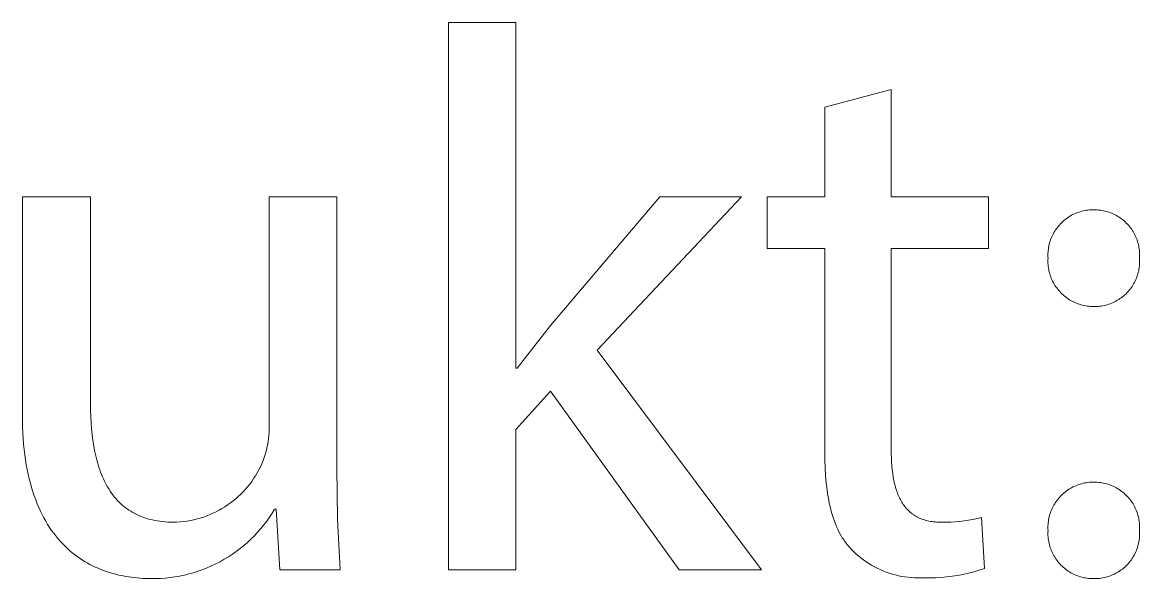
# Model space of a CAD drawing. Header units: millimetres. Extents: x 0 to 4030, y 0 to 2816.
# Drawn here: x 2624.4 to 2682.9, y 176.9 to 206 of the extents above; entities that cross this region are included whole.
import ezdxf

# ---------------------------------------------------------------- set-up
doc = ezdxf.new("R2010")
doc.units = ezdxf.units.MM
doc.header["$MEASUREMENT"] = 0
doc.layers.add('Domyślny', color=7, linetype='Continuous', true_color=0x000000)

msp = doc.modelspace()

# ---------------------------------------------------------------- linework, layer by layer
at = {"layer": 'Domyślny', "color": 18, "lineweight": 15, "true_color": 0x000000}
for p, q in [((2646.755, 177.382), (2646.755, 206.035)), ((2646.755, 206.035), (2650.271, 206.035)), ((2650.271, 206.035), (2650.271, 187.944)), ((2666.454, 201.591), (2669.93, 202.517)), ((2669.93, 202.517), (2669.93, 196.908)), ((2666.454, 196.908), (2666.454, 201.591)), ((2624.446, 185.48), (2624.446, 196.914)), ((2624.446, 196.914), (2628.016, 196.914)), ((2628.016, 196.914), (2628.016, 186.097)), ((2637.37, 184.93), (2637.37, 196.914)), ((2637.37, 196.914), (2640.913, 196.914)), ((2640.913, 196.914), (2640.913, 182.702)), ((2652.083, 190.172), (2657.814, 196.909)), ((2662.095, 196.909), (2654.539, 188.883)), ((2657.814, 196.909), (2662.095, 196.909)), ((2663.434, 194.21), (2663.434, 196.908)), ((2663.434, 196.908), (2666.454, 196.908)), ((2669.93, 196.908), (2675.016, 196.908)), ((2675.016, 196.908), (2675.016, 194.21)), ((2679.295, 195.898), (2679.366, 195.939)), ((2679.366, 195.939), (2679.439, 195.977)), ((2679.439, 195.977), (2679.513, 196.012)), ((2679.513, 196.012), (2679.588, 196.045)), ((2679.588, 196.045), (2679.665, 196.075)), ((2679.665, 196.075), (2679.742, 196.103)), ((2679.742, 196.103), (2679.82, 196.128)), ((2679.82, 196.128), (2679.899, 196.15)), ((2679.899, 196.15), (2679.979, 196.169)), ((2679.979, 196.169), (2680.059, 196.186)), ((2680.059, 196.186), (2680.14, 196.2)), ((2680.14, 196.2), (2680.222, 196.211)), ((2680.222, 196.211), (2680.303, 196.219)), ((2680.303, 196.219), (2680.385, 196.225)), ((2680.385, 196.225), (2680.467, 196.227)), ((2680.467, 196.227), (2680.549, 196.227)), ((2680.549, 196.227), (2680.631, 196.226)), ((2680.631, 196.226), (2680.712, 196.222)), ((2680.712, 196.222), (2680.793, 196.216)), ((2680.793, 196.216), (2680.873, 196.206)), ((2680.873, 196.206), (2680.954, 196.194)), ((2680.954, 196.194), (2681.034, 196.179)), ((2681.034, 196.179), (2681.113, 196.161)), ((2681.113, 196.161), (2681.192, 196.141)), ((2681.192, 196.141), (2681.269, 196.118)), ((2681.269, 196.118), (2681.346, 196.092)), ((2681.346, 196.092), (2681.423, 196.064)), ((2681.423, 196.064), (2681.498, 196.033)), ((2681.498, 196.033), (2681.572, 196)), ((2681.572, 196), (2681.645, 195.964)), ((2681.645, 195.964), (2681.716, 195.925)), ((2681.716, 195.925), (2681.786, 195.884)), ((2678.622, 195.304), (2678.674, 195.368)), ((2678.674, 195.368), (2678.727, 195.431)), ((2678.727, 195.431), (2678.783, 195.491)), ((2678.783, 195.491), (2678.84, 195.55)), ((2678.84, 195.55), (2678.9, 195.606)), ((2678.9, 195.606), (2678.961, 195.66)), ((2678.961, 195.66), (2679.025, 195.713)), ((2679.025, 195.713), (2679.09, 195.762)), ((2679.09, 195.762), (2679.157, 195.81)), ((2679.157, 195.81), (2679.225, 195.855)), ((2679.225, 195.855), (2679.295, 195.898)), ((2681.786, 195.884), (2681.855, 195.841)), ((2681.855, 195.841), (2681.922, 195.796)), ((2681.922, 195.796), (2681.988, 195.748)), ((2681.988, 195.748), (2682.052, 195.698)), ((2682.052, 195.698), (2682.114, 195.645)), ((2682.114, 195.645), (2682.175, 195.591)), ((2682.175, 195.591), (2682.233, 195.535)), ((2682.233, 195.535), (2682.29, 195.476)), ((2682.29, 195.476), (2682.344, 195.416)), ((2682.344, 195.416), (2682.397, 195.354)), ((2682.397, 195.354), (2682.447, 195.29)), ((2678.298, 194.736), (2678.329, 194.812)), ((2678.329, 194.812), (2678.364, 194.886)), ((2678.364, 194.886), (2678.401, 194.959)), ((2678.401, 194.959), (2678.44, 195.031)), ((2678.44, 195.031), (2678.482, 195.102)), ((2678.482, 195.102), (2678.527, 195.171)), ((2678.527, 195.171), (2678.573, 195.239)), ((2678.573, 195.239), (2678.622, 195.304)), ((2682.447, 195.29), (2682.495, 195.225)), ((2682.495, 195.225), (2682.541, 195.158)), ((2682.541, 195.158), (2682.584, 195.089)), ((2682.584, 195.089), (2682.625, 195.019)), ((2682.625, 195.019), (2682.664, 194.947)), ((2682.664, 194.947), (2682.7, 194.875)), ((2682.7, 194.875), (2682.734, 194.801)), ((2682.734, 194.801), (2682.765, 194.726)), ((2666.454, 194.21), (2663.434, 194.21)), ((2666.454, 183.554), (2666.454, 194.21)), ((2675.016, 194.21), (2669.93, 194.21)), ((2669.93, 194.21), (2669.93, 183.675)), ((2678.141, 194.1), (2678.151, 194.182)), ((2678.151, 194.182), (2678.163, 194.263)), ((2678.163, 194.263), (2678.179, 194.344)), ((2678.179, 194.344), (2678.197, 194.424)), ((2678.197, 194.424), (2678.218, 194.503)), ((2678.218, 194.503), (2678.242, 194.582)), ((2678.242, 194.582), (2678.269, 194.659)), ((2678.269, 194.659), (2678.298, 194.736)), ((2682.765, 194.726), (2682.793, 194.65)), ((2682.793, 194.65), (2682.819, 194.573)), ((2682.819, 194.573), (2682.843, 194.495)), ((2682.843, 194.495), (2682.863, 194.416)), ((2682.863, 194.416), (2682.881, 194.337)), ((2682.881, 194.337), (2682.896, 194.257)), ((2682.896, 194.257), (2682.909, 194.177)), ((2682.909, 194.177), (2682.918, 194.096)), ((2678.128, 193.855), (2678.129, 193.937)), ((2678.129, 193.773), (2678.128, 193.855)), ((2678.129, 193.937), (2678.134, 194.019)), ((2678.134, 193.691), (2678.129, 193.773)), ((2678.129, 193.525), (2678.13, 193.608)), ((2678.13, 193.608), (2678.134, 193.691)), ((2678.134, 194.019), (2678.141, 194.1)), ((2682.918, 194.096), (2682.925, 194.015)), ((2682.925, 194.015), (2682.929, 193.934)), ((2682.929, 193.772), (2682.925, 193.691)), ((2682.925, 193.691), (2682.929, 193.609)), ((2682.929, 193.934), (2682.93, 193.853)), ((2682.93, 193.853), (2682.929, 193.772)), ((2682.929, 193.609), (2682.93, 193.527)), ((2678.131, 193.443), (2678.129, 193.525)), ((2678.136, 193.36), (2678.131, 193.443)), ((2678.144, 193.278), (2678.136, 193.36)), ((2678.154, 193.196), (2678.144, 193.278)), ((2678.168, 193.115), (2678.154, 193.196)), ((2678.184, 193.034), (2678.168, 193.115)), ((2678.203, 192.953), (2678.184, 193.034)), ((2682.879, 193.039), (2682.861, 192.959)), ((2682.895, 193.119), (2682.879, 193.039)), ((2682.908, 193.2), (2682.895, 193.119)), ((2682.918, 193.282), (2682.908, 193.2)), ((2682.925, 193.363), (2682.918, 193.282)), ((2682.929, 193.445), (2682.925, 193.363)), ((2682.93, 193.527), (2682.929, 193.445)), ((2678.225, 192.874), (2678.203, 192.953)), ((2678.25, 192.795), (2678.225, 192.874)), ((2678.277, 192.717), (2678.25, 192.795)), ((2678.307, 192.64), (2678.277, 192.717)), ((2678.34, 192.564), (2678.307, 192.64)), ((2678.375, 192.489), (2678.34, 192.564)), ((2678.413, 192.416), (2678.375, 192.489)), ((2678.454, 192.344), (2678.413, 192.416)), ((2682.657, 192.425), (2682.617, 192.353)), ((2682.694, 192.498), (2682.657, 192.425)), ((2682.728, 192.572), (2682.694, 192.498)), ((2682.76, 192.648), (2682.728, 192.572)), ((2682.79, 192.724), (2682.76, 192.648)), ((2682.816, 192.802), (2682.79, 192.724)), ((2682.84, 192.88), (2682.816, 192.802)), ((2682.861, 192.959), (2682.84, 192.88)), ((2678.497, 192.273), (2678.454, 192.344)), ((2678.542, 192.204), (2678.497, 192.273)), ((2678.59, 192.137), (2678.542, 192.204)), ((2678.64, 192.071), (2678.59, 192.137)), ((2678.692, 192.007), (2678.64, 192.071)), ((2678.747, 191.945), (2678.692, 192.007)), ((2678.803, 191.885), (2678.747, 191.945)), ((2678.862, 191.827), (2678.803, 191.885)), ((2682.217, 191.837), (2682.158, 191.781)), ((2682.275, 191.895), (2682.217, 191.837)), ((2682.33, 191.955), (2682.275, 191.895)), ((2682.384, 192.017), (2682.33, 191.955)), ((2682.435, 192.081), (2682.384, 192.017)), ((2682.484, 192.146), (2682.435, 192.081)), ((2682.531, 192.214), (2682.484, 192.146)), ((2682.576, 192.283), (2682.531, 192.214)), ((2682.617, 192.353), (2682.576, 192.283)), ((2678.923, 191.77), (2678.862, 191.827)), ((2678.985, 191.717), (2678.923, 191.77)), ((2679.05, 191.665), (2678.985, 191.717)), ((2679.116, 191.615), (2679.05, 191.665)), ((2679.184, 191.568), (2679.116, 191.615)), ((2679.253, 191.524), (2679.184, 191.568)), ((2679.324, 191.481), (2679.253, 191.524)), ((2679.397, 191.441), (2679.324, 191.481)), ((2679.471, 191.404), (2679.397, 191.441)), ((2679.546, 191.37), (2679.471, 191.404)), ((2679.622, 191.338), (2679.546, 191.37)), ((2679.699, 191.308), (2679.622, 191.338)), ((2679.777, 191.282), (2679.699, 191.308)), ((2679.856, 191.258), (2679.777, 191.282)), ((2679.936, 191.236), (2679.856, 191.258)), ((2681.237, 191.263), (2681.158, 191.241)), ((2681.315, 191.288), (2681.237, 191.263)), ((2681.393, 191.315), (2681.315, 191.288)), ((2681.469, 191.345), (2681.393, 191.315)), ((2681.544, 191.377), (2681.469, 191.345)), ((2681.618, 191.412), (2681.544, 191.377)), ((2681.691, 191.45), (2681.618, 191.412)), ((2681.762, 191.49), (2681.691, 191.45)), ((2681.832, 191.533), (2681.762, 191.49)), ((2681.901, 191.578), (2681.832, 191.533)), ((2681.967, 191.625), (2681.901, 191.578)), ((2682.033, 191.675), (2681.967, 191.625)), ((2682.096, 191.727), (2682.033, 191.675)), ((2682.158, 191.781), (2682.096, 191.727)), ((2680.017, 191.218), (2679.936, 191.236)), ((2680.098, 191.203), (2680.017, 191.218)), ((2680.18, 191.19), (2680.098, 191.203)), ((2680.262, 191.18), (2680.18, 191.19)), ((2680.344, 191.173), (2680.262, 191.18)), ((2680.426, 191.169), (2680.344, 191.173)), ((2680.509, 191.168), (2680.426, 191.169)), ((2680.591, 191.167), (2680.509, 191.168)), ((2680.673, 191.169), (2680.591, 191.167)), ((2680.755, 191.174), (2680.673, 191.169)), ((2680.836, 191.182), (2680.755, 191.174)), ((2680.917, 191.193), (2680.836, 191.182)), ((2680.998, 191.206), (2680.917, 191.193)), ((2681.078, 191.222), (2680.998, 191.206)), ((2681.158, 191.241), (2681.078, 191.222)), ((2650.352, 187.944), (2652.083, 190.172)), ((2654.539, 188.883), (2663.141, 177.382)), ((2650.271, 187.944), (2650.352, 187.944)), ((2652.083, 186.736), (2650.271, 184.723)), ((2658.82, 177.382), (2652.083, 186.736)), ((2628.016, 186.097), (2628.019, 185.754)), ((2624.457, 184.853), (2624.446, 185.48)), ((2628.019, 185.754), (2628.029, 185.417)), ((2628.029, 185.417), (2628.046, 185.088)), ((2624.47, 184.551), (2624.457, 184.853)), ((2628.046, 185.088), (2628.071, 184.767)), ((2637.368, 184.76), (2637.37, 184.93)), ((2624.488, 184.256), (2624.47, 184.551)), ((2624.511, 183.968), (2624.488, 184.256)), ((2628.071, 184.767), (2628.102, 184.453)), ((2628.102, 184.453), (2628.141, 184.148)), ((2637.305, 184.086), (2637.329, 184.254)), ((2637.329, 184.254), (2637.347, 184.422)), ((2637.347, 184.422), (2637.36, 184.591)), ((2637.36, 184.591), (2637.368, 184.76)), ((2650.271, 184.723), (2650.271, 177.382)), ((2624.539, 183.688), (2624.511, 183.968)), ((2624.572, 183.414), (2624.539, 183.688)), ((2628.141, 184.148), (2628.188, 183.852)), ((2628.188, 183.852), (2628.242, 183.564)), ((2637.2, 183.589), (2637.241, 183.754)), ((2637.241, 183.754), (2637.275, 183.919)), ((2637.275, 183.919), (2637.305, 184.086)), ((2669.93, 183.675), (2669.932, 183.451)), ((2624.61, 183.147), (2624.572, 183.414)), ((2624.652, 182.888), (2624.61, 183.147)), ((2628.242, 183.564), (2628.305, 183.285)), ((2628.305, 183.285), (2628.339, 183.149)), ((2628.339, 183.149), (2628.376, 183.015)), ((2636.979, 182.941), (2637.048, 183.104)), ((2637.048, 183.104), (2637.104, 183.264)), ((2637.104, 183.264), (2637.155, 183.426)), ((2637.155, 183.426), (2637.2, 183.589)), ((2666.458, 183.13), (2666.454, 183.554)), ((2666.471, 182.72), (2666.458, 183.13)), ((2669.932, 183.451), (2669.938, 183.234)), ((2669.938, 183.234), (2669.948, 183.023)), ((2624.699, 182.635), (2624.652, 182.888)), ((2624.75, 182.389), (2624.699, 182.635)), ((2628.376, 183.015), (2628.414, 182.883)), ((2628.414, 182.883), (2628.455, 182.754)), ((2628.455, 182.754), (2628.497, 182.628)), ((2628.497, 182.628), (2628.542, 182.503)), ((2628.542, 182.503), (2628.589, 182.382)), ((2636.74, 182.467), (2636.825, 182.622)), ((2636.825, 182.622), (2636.905, 182.78)), ((2636.905, 182.78), (2636.979, 182.941)), ((2640.913, 182.702), (2640.948, 180.043)), ((2666.494, 182.322), (2666.471, 182.72)), ((2669.948, 183.023), (2669.963, 182.818)), ((2669.963, 182.818), (2669.982, 182.619)), ((2669.982, 182.619), (2670.006, 182.427)), ((2624.805, 182.149), (2624.75, 182.389)), ((2624.865, 181.916), (2624.805, 182.149)), ((2624.929, 181.69), (2624.865, 181.916)), ((2628.589, 182.382), (2628.639, 182.262)), ((2628.639, 182.262), (2628.69, 182.146)), ((2628.69, 182.146), (2628.744, 182.032)), ((2628.744, 182.032), (2628.8, 181.92)), ((2628.8, 181.92), (2628.858, 181.811)), ((2636.347, 181.877), (2636.453, 182.019)), ((2636.453, 182.019), (2636.554, 182.165)), ((2636.554, 182.165), (2636.649, 182.314)), ((2636.649, 182.314), (2636.74, 182.467)), ((2666.526, 181.938), (2666.494, 182.322)), ((2666.569, 181.568), (2666.526, 181.938)), ((2670.006, 182.427), (2670.034, 182.242)), ((2670.034, 182.242), (2670.067, 182.062)), ((2670.067, 182.062), (2670.086, 181.975)), ((2670.086, 181.975), (2670.105, 181.89)), ((2670.105, 181.89), (2670.126, 181.806)), ((2679.82, 181.875), (2679.899, 181.897)), ((2679.899, 181.897), (2679.979, 181.917)), ((2679.979, 181.917), (2680.059, 181.934)), ((2680.059, 181.934), (2680.14, 181.947)), ((2680.14, 181.947), (2680.222, 181.958)), ((2680.222, 181.958), (2680.303, 181.967)), ((2680.303, 181.967), (2680.385, 181.972)), ((2680.385, 181.972), (2680.467, 181.975)), ((2680.467, 181.975), (2680.549, 181.974)), ((2680.549, 181.974), (2680.631, 181.973)), ((2680.631, 181.973), (2680.712, 181.969)), ((2680.712, 181.969), (2680.793, 181.963)), ((2680.793, 181.963), (2680.873, 181.953)), ((2680.873, 181.953), (2680.954, 181.941)), ((2680.954, 181.941), (2681.034, 181.926)), ((2681.034, 181.926), (2681.113, 181.909)), ((2681.113, 181.909), (2681.192, 181.888)), ((2681.192, 181.888), (2681.269, 181.865)), ((2624.997, 181.47), (2624.929, 181.69)), ((2625.068, 181.257), (2624.997, 181.47)), ((2628.858, 181.811), (2628.919, 181.705)), ((2628.919, 181.705), (2628.982, 181.601)), ((2628.982, 181.601), (2629.047, 181.5)), ((2629.047, 181.5), (2629.115, 181.402)), ((2629.115, 181.402), (2629.185, 181.307)), ((2629.185, 181.307), (2629.258, 181.214)), ((2635.748, 181.226), (2635.876, 181.348)), ((2635.876, 181.348), (2636.001, 181.474)), ((2636.001, 181.474), (2636.121, 181.604)), ((2636.121, 181.604), (2636.236, 181.739)), ((2636.236, 181.739), (2636.347, 181.877)), ((2666.594, 181.388), (2666.569, 181.568)), ((2666.622, 181.212), (2666.594, 181.388)), ((2670.126, 181.806), (2670.148, 181.723)), ((2670.148, 181.723), (2670.172, 181.643)), ((2670.172, 181.643), (2670.196, 181.564)), ((2670.196, 181.564), (2670.222, 181.487)), ((2670.222, 181.487), (2670.25, 181.412)), ((2670.25, 181.412), (2670.278, 181.338)), ((2670.278, 181.338), (2670.308, 181.266)), ((2678.84, 181.297), (2678.9, 181.353)), ((2678.9, 181.353), (2678.961, 181.408)), ((2678.961, 181.408), (2679.025, 181.46)), ((2679.025, 181.46), (2679.09, 181.51)), ((2679.09, 181.51), (2679.157, 181.557)), ((2679.157, 181.557), (2679.225, 181.603)), ((2679.225, 181.603), (2679.295, 181.646)), ((2679.295, 181.646), (2679.366, 181.686)), ((2679.366, 181.686), (2679.439, 181.724)), ((2679.439, 181.724), (2679.513, 181.76)), ((2679.513, 181.76), (2679.588, 181.792)), ((2679.588, 181.792), (2679.665, 181.823)), ((2679.665, 181.823), (2679.742, 181.85)), ((2679.742, 181.85), (2679.82, 181.875)), ((2681.269, 181.865), (2681.346, 181.84)), ((2681.346, 181.84), (2681.423, 181.811)), ((2681.423, 181.811), (2681.498, 181.78)), ((2681.498, 181.78), (2681.572, 181.747)), ((2681.572, 181.747), (2681.645, 181.711)), ((2681.645, 181.711), (2681.716, 181.673)), ((2681.716, 181.673), (2681.786, 181.632)), ((2681.786, 181.632), (2681.855, 181.589)), ((2681.855, 181.589), (2681.922, 181.543)), ((2681.922, 181.543), (2681.988, 181.495)), ((2681.988, 181.495), (2682.052, 181.445)), ((2682.052, 181.445), (2682.114, 181.393)), ((2682.114, 181.393), (2682.175, 181.338)), ((2682.175, 181.338), (2682.233, 181.282)), ((2625.144, 181.049), (2625.068, 181.257)), ((2625.223, 180.848), (2625.144, 181.049)), ((2625.306, 180.653), (2625.223, 180.848)), ((2629.258, 181.214), (2629.333, 181.125)), ((2629.333, 181.125), (2629.41, 181.038)), ((2629.41, 181.038), (2629.49, 180.954)), ((2629.49, 180.954), (2629.573, 180.873)), ((2629.573, 180.873), (2629.658, 180.795)), ((2629.658, 180.795), (2629.745, 180.72)), ((2629.745, 180.72), (2629.836, 180.648)), ((2635.046, 180.687), (2635.193, 180.785)), ((2635.193, 180.785), (2635.338, 180.888)), ((2635.338, 180.888), (2635.478, 180.996)), ((2635.478, 180.996), (2635.615, 181.109)), ((2635.615, 181.109), (2635.748, 181.226)), ((2666.653, 181.039), (2666.622, 181.212)), ((2666.686, 180.87), (2666.653, 181.039)), ((2666.723, 180.705), (2666.686, 180.87)), ((2670.308, 181.266), (2670.339, 181.195)), ((2670.339, 181.195), (2670.372, 181.127)), ((2670.372, 181.127), (2670.406, 181.06)), ((2670.406, 181.06), (2670.442, 180.995)), ((2670.442, 180.995), (2670.478, 180.932)), ((2670.478, 180.932), (2670.517, 180.87)), ((2670.517, 180.87), (2670.556, 180.81)), ((2670.556, 180.81), (2670.598, 180.752)), ((2670.598, 180.752), (2670.64, 180.696)), ((2678.401, 180.707), (2678.44, 180.779)), ((2678.44, 180.779), (2678.482, 180.849)), ((2678.482, 180.849), (2678.527, 180.918)), ((2678.527, 180.918), (2678.573, 180.986)), ((2678.573, 180.986), (2678.622, 181.052)), ((2678.622, 181.052), (2678.674, 181.116)), ((2678.674, 181.116), (2678.727, 181.178)), ((2678.727, 181.178), (2678.783, 181.238)), ((2678.783, 181.238), (2678.84, 181.297)), ((2682.233, 181.282), (2682.29, 181.224)), ((2682.29, 181.224), (2682.344, 181.164)), ((2682.344, 181.164), (2682.397, 181.101)), ((2682.397, 181.101), (2682.447, 181.038)), ((2682.447, 181.038), (2682.495, 180.972)), ((2682.495, 180.972), (2682.541, 180.905)), ((2682.541, 180.905), (2682.584, 180.836)), ((2682.584, 180.836), (2682.625, 180.766)), ((2682.625, 180.766), (2682.664, 180.695)), ((2625.392, 180.464), (2625.306, 180.653)), ((2625.482, 180.281), (2625.392, 180.464)), ((2625.575, 180.104), (2625.482, 180.281)), ((2629.836, 180.648), (2629.928, 180.579)), ((2629.928, 180.579), (2630.024, 180.513)), ((2630.024, 180.513), (2630.122, 180.45)), ((2630.122, 180.45), (2630.222, 180.39)), ((2630.222, 180.39), (2630.326, 180.334)), ((2630.326, 180.334), (2630.432, 180.28)), ((2630.432, 180.28), (2630.541, 180.23)), ((2630.541, 180.23), (2630.652, 180.183)), ((2630.652, 180.183), (2630.767, 180.14)), ((2630.767, 180.14), (2630.884, 180.099)), ((2633.761, 180.099), (2633.93, 180.153)), ((2633.93, 180.153), (2634.096, 180.212)), ((2634.096, 180.212), (2634.261, 180.278)), ((2634.261, 180.278), (2634.424, 180.349)), ((2634.424, 180.349), (2634.583, 180.425)), ((2634.583, 180.425), (2634.74, 180.507)), ((2634.74, 180.507), (2634.895, 180.595)), ((2634.895, 180.595), (2635.046, 180.687)), ((2637.383, 180.144), (2637.238, 179.94)), ((2637.521, 180.354), (2637.383, 180.144)), ((2637.652, 180.568), (2637.521, 180.354)), ((2637.732, 180.568), (2637.652, 180.568)), ((2637.92, 177.387), (2637.732, 180.568)), ((2666.762, 180.543), (2666.723, 180.705)), ((2666.805, 180.385), (2666.762, 180.543)), ((2666.85, 180.23), (2666.805, 180.385)), ((2666.899, 180.079), (2666.85, 180.23)), ((2670.64, 180.696), (2670.684, 180.641)), ((2670.684, 180.641), (2670.73, 180.589)), ((2670.73, 180.589), (2670.777, 180.538)), ((2670.777, 180.538), (2670.826, 180.489)), ((2670.826, 180.489), (2670.876, 180.442)), ((2670.876, 180.442), (2670.902, 180.419)), ((2670.902, 180.419), (2670.928, 180.396)), ((2670.928, 180.396), (2670.954, 180.374)), ((2670.954, 180.374), (2670.981, 180.353)), ((2670.981, 180.353), (2671.008, 180.332)), ((2671.008, 180.332), (2671.036, 180.311)), ((2671.036, 180.311), (2671.064, 180.291)), ((2671.064, 180.291), (2671.092, 180.271)), ((2671.092, 180.271), (2671.121, 180.252)), ((2671.121, 180.252), (2671.15, 180.233)), ((2671.15, 180.233), (2671.18, 180.215)), ((2671.18, 180.215), (2671.21, 180.197)), ((2671.21, 180.197), (2671.271, 180.163)), ((2671.271, 180.163), (2671.334, 180.131)), ((2678.179, 180.091), (2678.197, 180.171)), ((2678.197, 180.171), (2678.218, 180.25)), ((2678.218, 180.25), (2678.242, 180.329)), ((2678.242, 180.329), (2678.269, 180.407)), ((2678.269, 180.407), (2678.298, 180.483)), ((2678.298, 180.483), (2678.329, 180.559)), ((2678.329, 180.559), (2678.364, 180.633)), ((2678.364, 180.633), (2678.401, 180.707)), ((2682.664, 180.695), (2682.7, 180.622)), ((2682.7, 180.622), (2682.734, 180.548)), ((2682.734, 180.548), (2682.765, 180.473)), ((2682.765, 180.473), (2682.793, 180.397)), ((2682.793, 180.397), (2682.819, 180.32)), ((2682.819, 180.32), (2682.843, 180.242)), ((2682.843, 180.242), (2682.863, 180.164)), ((2682.863, 180.164), (2682.881, 180.084)), ((2625.671, 179.933), (2625.575, 180.104)), ((2625.771, 179.767), (2625.671, 179.933)), ((2625.873, 179.607), (2625.771, 179.767)), ((2625.979, 179.453), (2625.873, 179.607)), ((2630.884, 180.099), (2631.004, 180.062)), ((2631.004, 180.062), (2631.127, 180.029)), ((2631.127, 180.029), (2631.252, 179.999)), ((2631.252, 179.999), (2631.381, 179.972)), ((2631.381, 179.972), (2631.513, 179.949)), ((2631.513, 179.949), (2631.647, 179.929)), ((2631.647, 179.929), (2631.784, 179.913)), ((2631.784, 179.913), (2631.925, 179.9)), ((2631.925, 179.9), (2632.068, 179.891)), ((2632.068, 179.891), (2632.215, 179.885)), ((2632.215, 179.885), (2632.364, 179.884)), ((2632.364, 179.884), (2632.541, 179.889)), ((2632.541, 179.889), (2632.718, 179.901)), ((2632.718, 179.901), (2632.894, 179.919)), ((2632.894, 179.919), (2633.07, 179.943)), ((2633.07, 179.943), (2633.245, 179.973)), ((2633.245, 179.973), (2633.418, 180.009)), ((2633.418, 180.009), (2633.59, 180.051)), ((2633.59, 180.051), (2633.761, 180.099)), ((2637.086, 179.74), (2636.928, 179.546)), ((2637.238, 179.94), (2637.086, 179.74)), ((2640.948, 180.043), (2641.074, 177.387)), ((2666.95, 179.932), (2666.899, 180.079)), ((2667.005, 179.789), (2666.95, 179.932)), ((2667.063, 179.649), (2667.005, 179.789)), ((2667.125, 179.513), (2667.063, 179.649)), ((2671.334, 180.131), (2671.398, 180.1)), ((2671.398, 180.1), (2671.464, 180.072)), ((2671.464, 180.072), (2671.532, 180.045)), ((2671.532, 180.045), (2671.602, 180.02)), ((2671.602, 180.02), (2671.673, 179.998)), ((2671.673, 179.998), (2671.746, 179.977)), ((2671.746, 179.977), (2671.821, 179.958)), ((2671.821, 179.958), (2671.897, 179.941)), ((2671.897, 179.941), (2671.976, 179.926)), ((2671.976, 179.926), (2672.056, 179.913)), ((2672.056, 179.913), (2672.137, 179.902)), ((2672.137, 179.902), (2672.221, 179.893)), ((2672.221, 179.893), (2672.306, 179.886)), ((2672.306, 179.886), (2672.394, 179.881)), ((2672.394, 179.881), (2672.483, 179.878)), ((2672.483, 179.878), (2672.573, 179.877)), ((2672.573, 179.877), (2672.807, 179.876)), ((2672.807, 179.876), (2673.041, 179.882)), ((2673.041, 179.882), (2673.274, 179.896)), ((2673.274, 179.896), (2673.507, 179.917)), ((2673.507, 179.917), (2673.739, 179.945)), ((2673.739, 179.945), (2673.969, 179.981)), ((2673.969, 179.981), (2674.199, 180.024)), ((2674.199, 180.024), (2674.427, 180.074)), ((2674.427, 180.074), (2674.654, 180.132)), ((2674.654, 180.132), (2674.801, 177.461)), ((2678.128, 179.602), (2678.129, 179.684)), ((2678.129, 179.52), (2678.128, 179.602)), ((2678.129, 179.684), (2678.134, 179.766)), ((2678.134, 179.766), (2678.141, 179.848)), ((2678.141, 179.848), (2678.151, 179.929)), ((2678.151, 179.929), (2678.163, 180.01)), ((2678.163, 180.01), (2678.179, 180.091)), ((2682.881, 180.084), (2682.896, 180.005)), ((2682.896, 180.005), (2682.909, 179.924)), ((2682.909, 179.924), (2682.918, 179.844)), ((2682.918, 179.844), (2682.925, 179.763)), ((2682.925, 179.763), (2682.929, 179.682)), ((2682.929, 179.682), (2682.93, 179.6)), ((2682.93, 179.6), (2682.929, 179.519)), ((2626.087, 179.304), (2625.979, 179.453)), ((2626.198, 179.16), (2626.087, 179.304)), ((2626.311, 179.022), (2626.198, 179.16)), ((2626.428, 178.889), (2626.311, 179.022)), ((2636.414, 178.996), (2636.23, 178.825)), ((2636.591, 179.174), (2636.414, 178.996)), ((2636.763, 179.357), (2636.591, 179.174)), ((2636.928, 179.546), (2636.763, 179.357)), ((2667.19, 179.381), (2667.125, 179.513)), ((2667.258, 179.253), (2667.19, 179.381)), ((2667.33, 179.129), (2667.258, 179.253)), ((2667.367, 179.068), (2667.33, 179.129)), ((2667.405, 179.009), (2667.367, 179.068)), ((2667.444, 178.95), (2667.405, 179.009)), ((2678.134, 179.438), (2678.129, 179.52)), ((2678.13, 179.356), (2678.134, 179.438)), ((2678.13, 179.273), (2678.13, 179.356)), ((2678.132, 179.191), (2678.13, 179.273)), ((2678.137, 179.109), (2678.132, 179.191)), ((2678.145, 179.027), (2678.137, 179.109)), ((2678.156, 178.945), (2678.145, 179.027)), ((2682.916, 179.03), (2682.906, 178.949)), ((2682.923, 179.112), (2682.916, 179.03)), ((2682.928, 179.193), (2682.923, 179.112)), ((2682.929, 179.519), (2682.925, 179.438)), ((2682.925, 179.438), (2682.929, 179.356)), ((2682.93, 179.275), (2682.928, 179.193)), ((2682.929, 179.356), (2682.93, 179.275)), ((2626.546, 178.761), (2626.428, 178.889)), ((2626.667, 178.639), (2626.546, 178.761)), ((2626.79, 178.521), (2626.667, 178.639)), ((2626.915, 178.408), (2626.79, 178.521)), ((2627.043, 178.3), (2626.915, 178.408)), ((2635.846, 178.502), (2635.646, 178.351)), ((2636.041, 178.66), (2635.846, 178.502)), ((2636.23, 178.825), (2636.041, 178.66)), ((2667.484, 178.893), (2667.444, 178.95)), ((2667.525, 178.836), (2667.484, 178.893)), ((2667.566, 178.78), (2667.525, 178.836)), ((2667.609, 178.726), (2667.566, 178.78)), ((2667.652, 178.672), (2667.609, 178.726)), ((2667.697, 178.619), (2667.652, 178.672)), ((2667.742, 178.568), (2667.697, 178.619)), ((2667.789, 178.517), (2667.742, 178.568)), ((2667.836, 178.468), (2667.789, 178.517)), ((2667.956, 178.348), (2667.836, 178.468)), ((2678.17, 178.864), (2678.156, 178.945)), ((2678.187, 178.783), (2678.17, 178.864)), ((2678.206, 178.703), (2678.187, 178.783)), ((2678.228, 178.624), (2678.206, 178.703)), ((2678.253, 178.545), (2678.228, 178.624)), ((2678.28, 178.468), (2678.253, 178.545)), ((2678.311, 178.391), (2678.28, 178.468)), ((2678.343, 178.316), (2678.311, 178.391)), ((2682.757, 178.399), (2682.725, 178.324)), ((2682.786, 178.475), (2682.757, 178.399)), ((2682.813, 178.552), (2682.786, 178.475)), ((2682.837, 178.63), (2682.813, 178.552)), ((2682.858, 178.709), (2682.837, 178.63)), ((2682.877, 178.788), (2682.858, 178.709)), ((2682.893, 178.869), (2682.877, 178.788)), ((2682.906, 178.949), (2682.893, 178.869)), ((2627.172, 178.197), (2627.043, 178.3)), ((2627.303, 178.099), (2627.172, 178.197)), ((2627.436, 178.005), (2627.303, 178.099)), ((2627.571, 177.916), (2627.436, 178.005)), ((2627.707, 177.831), (2627.571, 177.916)), ((2627.844, 177.751), (2627.707, 177.831)), ((2634.799, 177.815), (2634.576, 177.7)), ((2635.017, 177.938), (2634.799, 177.815)), ((2635.232, 178.069), (2635.017, 177.938)), ((2635.441, 178.206), (2635.232, 178.069)), ((2635.646, 178.351), (2635.441, 178.206)), ((2668.079, 178.232), (2667.956, 178.348)), ((2668.207, 178.12), (2668.079, 178.232)), ((2668.338, 178.013), (2668.207, 178.12)), ((2668.473, 177.911), (2668.338, 178.013)), ((2668.612, 177.813), (2668.473, 177.911)), ((2668.754, 177.721), (2668.612, 177.813)), ((2678.379, 178.241), (2678.343, 178.316)), ((2678.417, 178.168), (2678.379, 178.241)), ((2678.458, 178.096), (2678.417, 178.168)), ((2678.501, 178.026), (2678.458, 178.096)), ((2678.546, 177.958), (2678.501, 178.026)), ((2678.594, 177.89), (2678.546, 177.958)), ((2678.644, 177.825), (2678.594, 177.89)), ((2678.696, 177.761), (2678.644, 177.825)), ((2682.431, 177.835), (2682.38, 177.771)), ((2682.48, 177.9), (2682.431, 177.835)), ((2682.527, 177.967), (2682.48, 177.9)), ((2682.572, 178.036), (2682.527, 177.967)), ((2682.614, 178.106), (2682.572, 178.036)), ((2682.653, 178.177), (2682.614, 178.106)), ((2682.69, 178.25), (2682.653, 178.177)), ((2682.725, 178.324), (2682.69, 178.25)), ((2627.983, 177.675), (2627.844, 177.751)), ((2628.123, 177.603), (2627.983, 177.675)), ((2628.265, 177.535), (2628.123, 177.603)), ((2628.407, 177.472), (2628.265, 177.535)), ((2628.55, 177.412), (2628.407, 177.472)), ((2628.695, 177.356), (2628.55, 177.412)), ((2628.839, 177.304), (2628.695, 177.356)), ((2628.985, 177.256), (2628.839, 177.304)), ((2629.131, 177.212), (2628.985, 177.256)), ((2629.278, 177.171), (2629.131, 177.212)), ((2633.411, 177.24), (2633.169, 177.172)), ((2633.65, 177.316), (2633.411, 177.24)), ((2633.886, 177.4), (2633.65, 177.316)), ((2634.119, 177.492), (2633.886, 177.4)), ((2634.349, 177.592), (2634.119, 177.492)), ((2634.576, 177.7), (2634.349, 177.592)), ((2641.074, 177.387), (2637.92, 177.387)), ((2650.271, 177.382), (2646.755, 177.382)), ((2663.141, 177.382), (2658.82, 177.382)), ((2668.899, 177.633), (2668.754, 177.721)), ((2669.046, 177.55), (2668.899, 177.633)), ((2669.197, 177.473), (2669.046, 177.55)), ((2669.35, 177.4), (2669.197, 177.473)), ((2669.506, 177.333), (2669.35, 177.4)), ((2669.664, 177.272), (2669.506, 177.333)), ((2669.824, 177.216), (2669.664, 177.272)), ((2669.985, 177.166), (2669.824, 177.216)), ((2673.966, 177.212), (2673.683, 177.148)), ((2674.248, 177.285), (2673.966, 177.212)), ((2674.526, 177.368), (2674.248, 177.285)), ((2674.801, 177.461), (2674.526, 177.368)), ((2678.751, 177.7), (2678.696, 177.761)), ((2678.807, 177.64), (2678.751, 177.7)), ((2678.866, 177.582), (2678.807, 177.64)), ((2678.927, 177.526), (2678.866, 177.582)), ((2678.989, 177.473), (2678.927, 177.526)), ((2679.054, 177.421), (2678.989, 177.473)), ((2679.12, 177.372), (2679.054, 177.421)), ((2679.187, 177.325), (2679.12, 177.372)), ((2679.257, 177.281), (2679.187, 177.325)), ((2679.328, 177.239), (2679.257, 177.281)), ((2679.4, 177.199), (2679.328, 177.239)), ((2681.759, 177.248), (2681.688, 177.208)), ((2681.829, 177.29), (2681.759, 177.248)), ((2681.897, 177.335), (2681.829, 177.29)), ((2681.964, 177.382), (2681.897, 177.335)), ((2682.029, 177.431), (2681.964, 177.382)), ((2682.092, 177.482), (2682.029, 177.431)), ((2682.154, 177.536), (2682.092, 177.482)), ((2682.213, 177.592), (2682.154, 177.536)), ((2682.271, 177.65), (2682.213, 177.592)), ((2682.327, 177.71), (2682.271, 177.65)), ((2682.38, 177.771), (2682.327, 177.71)), ((2629.425, 177.133), (2629.278, 177.171)), ((2629.572, 177.099), (2629.425, 177.133)), ((2629.72, 177.069), (2629.572, 177.099)), ((2629.867, 177.042), (2629.72, 177.069)), ((2630.015, 177.018), (2629.867, 177.042)), ((2630.162, 176.997), (2630.015, 177.018)), ((2630.31, 176.979), (2630.162, 176.997)), ((2630.457, 176.964), (2630.31, 176.979)), ((2630.603, 176.952), (2630.457, 176.964)), ((2630.749, 176.943), (2630.603, 176.952)), ((2630.895, 176.936), (2630.749, 176.943)), ((2631.039, 176.932), (2630.895, 176.936)), ((2631.183, 176.931), (2631.039, 176.932)), ((2631.434, 176.931), (2631.183, 176.931)), ((2631.685, 176.94), (2631.434, 176.931)), ((2631.935, 176.958), (2631.685, 176.94)), ((2632.184, 176.984), (2631.935, 176.958)), ((2632.433, 177.018), (2632.184, 176.984)), ((2632.68, 177.061), (2632.433, 177.018)), ((2632.926, 177.112), (2632.68, 177.061)), ((2633.169, 177.172), (2632.926, 177.112)), ((2670.149, 177.121), (2669.985, 177.166)), ((2670.314, 177.082), (2670.149, 177.121)), ((2670.48, 177.048), (2670.314, 177.082)), ((2670.647, 177.021), (2670.48, 177.048)), ((2670.815, 176.999), (2670.647, 177.021)), ((2670.984, 176.983), (2670.815, 176.999)), ((2671.153, 176.973), (2670.984, 176.983)), ((2671.322, 176.969), (2671.153, 176.973)), ((2671.492, 176.97), (2671.322, 176.969)), ((2671.661, 176.978), (2671.492, 176.97)), ((2671.951, 176.972), (2671.661, 176.978)), ((2672.242, 176.977), (2671.951, 176.972)), ((2672.532, 176.991), (2672.242, 176.977)), ((2672.822, 177.015), (2672.532, 176.991)), ((2673.11, 177.05), (2672.822, 177.015)), ((2673.397, 177.094), (2673.11, 177.05)), ((2673.683, 177.148), (2673.397, 177.094)), ((2679.473, 177.162), (2679.4, 177.199)), ((2679.548, 177.128), (2679.473, 177.162)), ((2679.624, 177.096), (2679.548, 177.128)), ((2679.701, 177.067), (2679.624, 177.096)), ((2679.779, 177.041), (2679.701, 177.067)), ((2679.858, 177.017), (2679.779, 177.041)), ((2679.938, 176.996), (2679.858, 177.017)), ((2680.018, 176.978), (2679.938, 176.996)), ((2680.099, 176.963), (2680.018, 176.978)), ((2680.181, 176.95), (2680.099, 176.963)), ((2680.262, 176.94), (2680.181, 176.95)), ((2680.344, 176.933), (2680.262, 176.94)), ((2680.427, 176.929), (2680.344, 176.933)), ((2680.509, 176.928), (2680.427, 176.929)), ((2680.591, 176.928), (2680.509, 176.928)), ((2680.672, 176.93), (2680.591, 176.928)), ((2680.754, 176.934), (2680.672, 176.93)), ((2680.835, 176.942), (2680.754, 176.934)), ((2680.916, 176.953), (2680.835, 176.942)), ((2680.997, 176.966), (2680.916, 176.953)), ((2681.077, 176.982), (2680.997, 176.966)), ((2681.156, 177.001), (2681.077, 176.982)), ((2681.235, 177.022), (2681.156, 177.001)), ((2681.313, 177.047), (2681.235, 177.022)), ((2681.39, 177.074), (2681.313, 177.047)), ((2681.466, 177.103), (2681.39, 177.074)), ((2681.541, 177.136), (2681.466, 177.103)), ((2681.615, 177.17), (2681.541, 177.136)), ((2681.688, 177.208), (2681.615, 177.17))]:
    msp.add_line(p, q, dxfattribs=at)

doc.saveas('drawing.dxf')
